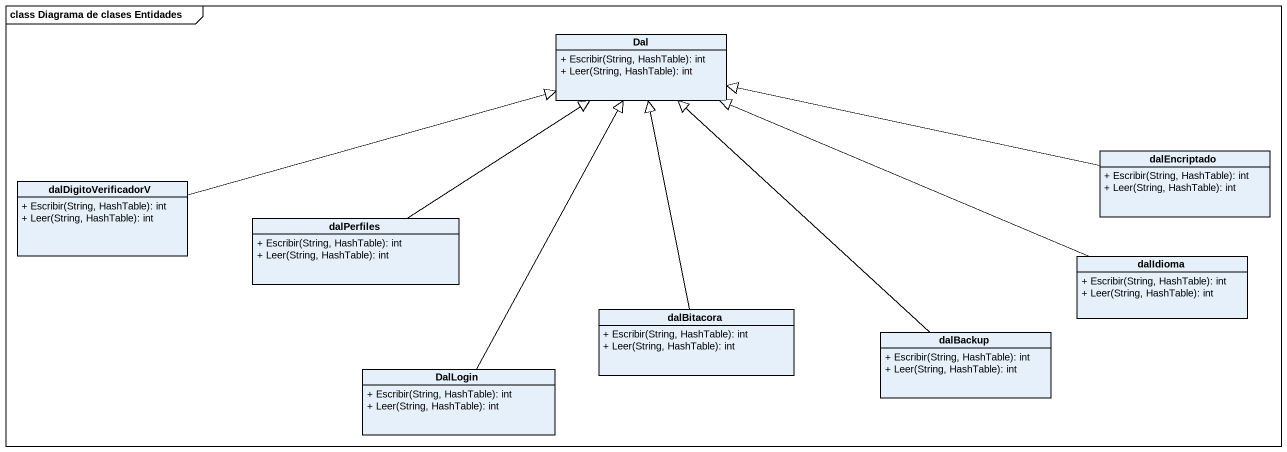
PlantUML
@startuml
mainframe class Diagrama de clases Entidades
hide circle
hide empty members
skinparam classAttributeIconSize 0
class Dal {
  + Escribir(String, HashTable): int
  + Leer(String, HashTable): int
}
class dalEncriptado {
  + Escribir(String, HashTable): int
  + Leer(String, HashTable): int
}
class dalDigitoVerificadorV {
  + Escribir(String, HashTable): int
  + Leer(String, HashTable): int
}
class dalPerfiles {
  + Escribir(String, HashTable): int
  + Leer(String, HashTable): int
}
class dalIdioma {
  + Escribir(String, HashTable): int
  + Leer(String, HashTable): int
}
class dalBitacora {
  + Escribir(String, HashTable): int
  + Leer(String, HashTable): int
}
class DalLogin {
  + Escribir(String, HashTable): int
  + Leer(String, HashTable): int
}
class dalBackup {
  + Escribir(String, HashTable): int
  + Leer(String, HashTable): int
}
dalEncriptado -left-|> Dal
dalDigitoVerificadorV -right-|> Dal
dalPerfiles -up-|> Dal
dalIdioma -left-|> Dal
dalBitacora -up-|> Dal
DalLogin -up-|> Dal
dalBackup -up-|> Dal
@enduml
